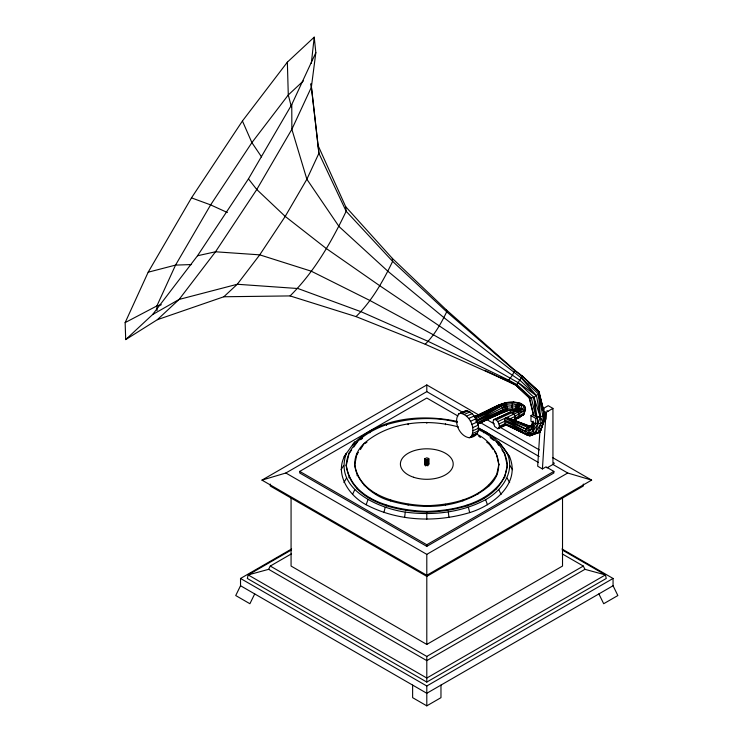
<?xml version="1.0" encoding="UTF-8"?>
<svg xmlns="http://www.w3.org/2000/svg" width="743" height="743" viewBox="0 0 743 743"><rect width="100%" height="100%" fill="white"/><g stroke="black" fill="none" stroke-linecap="round" stroke-linejoin="round"><path stroke-width="1.11" d="M440.971 685.092L440.971 697.668L426.798 705.85L412.625 697.668L412.625 685.092M311.085 83.848L318.097 145.544L345.69 206.693L392.323 258.378L446.524 310.045L514.788 370.19L522.171 375.902L538.647 391.357L544.387 412.718L544.322 420.603L539.975 432.129L529.898 435.797L527.892 435.417L505.249 424.513L504.506 419.953L505.249 418.383L506.67 417.724L508.398 418.133L530.214 426.25M545.984 419.228L546.012 412.411L543.17 410.777M533.474 422.377L533.084 431.367L535.359 432.825L537.886 433.104L540.997 423.334L538.499 393.994L539.26 392.35L538.647 391.357L522.227 376.395L514.843 370.748L446.701 311.8L392.629 261.36L346.164 211.272L318.905 153.299L311.001 83.848M539.966 430.327L537.681 466.214L542.418 468.944L546.012 466.864L553.869 471.396L553.869 473.003L426.798 546.365L299.726 473.003L299.726 471.396L426.798 398.034L457.929 416.006M542.418 468.944L546.012 412.411M470.821 437.042C476.458 429.12 469.845 414.659 460.335 413.275L458.672 413.962C453.035 421.875 459.648 436.336 469.158 437.72C485.755 436.197 477.508 412.105 465.88 410.758L458.672 413.962M311.317 63.331L314.224 37.15L287.355 62.161L242.432 120.988L191.48 197.87L148.173 272.207L125.14 322.611L125.706 339.597L157.349 319.694L179.119 299.438L215.507 251.784L256.772 189.511L291.86 129.291L311.354 87.275L315.84 52.66L314.224 37.15M404.601 517.546L405.26 512.113C377.574 507.998 333.366 488.606 346.433 453.286C333.152 472.028 348.309 495.535 366.15 504.729C397.756 521.363 435.816 522.803 469.678 512.605C492.73 505.667 520.862 483.934 509.642 456.899C502.305 444.639 492.256 433.596 478.529 428.609M522.171 375.902L539.26 392.35L544.387 414.483L543.272 422.265L539.975 432.129L529.898 435.797L527.846 434.859M533.26 422.377L531.663 429.11L525.645 431.544L504.506 419.953L526.016 429.092L532.582 424.699L527.326 427.151L526.016 429.092L525.645 431.544L526.341 433.856L527.892 435.417L535.359 432.825L540.997 423.334L543.272 422.265L544.322 420.603L539.975 432.129M515.048 420.547L515.048 416.433L513.887 414.102L510.72 411.836L494.652 419.34L493.491 420.018L493.064 421.773L494.652 426.463L497.819 428.73L498.98 428.052L499.407 426.296L498.98 423.937L504.516 421.355L525.645 431.544L504.803 423.659L526.341 433.856L533.084 431.367L531.663 429.11L531.477 426.668L532.62 421.504M478.548 429.714C492.943 435.946 506.169 448.493 507.358 464.914L507.358 465.712C502.296 502.101 457.242 511.128 426.798 512.224C396.353 511.128 351.3 502.101 346.238 465.712L346.238 464.914C347.789 443.552 368.287 431.163 386.518 424.634C409.393 417.938 434.163 416.21 457.363 422.312M346.238 465.712L348.727 454.772M475.808 433.717C496.305 442.884 507.961 468.434 489.265 485.736C462.536 508.658 423.324 510.515 390.734 500.977C365.797 494.541 340.526 466.13 364.33 443.227C389.806 421.374 427.095 418.476 458.515 426.946M354.913 463.836L357.123 453.276M424.838 458.914L426.798 457.781L428.692 458.617L428.692 464.347L426.798 465.183L424.903 464.347L424.838 458.914L426.798 460.047L428.757 458.914M424.838 464.05L425.414 463.251M496.473 475.696L498.925 464.05M504.608 477.758L507.358 464.914M405.26 512.113C432.51 515.707 461.124 512.763 485.625 499.677C501.692 490.807 515.531 471.991 507.153 453.286M383.908 512.605L385.199 507.311M541.08 430.151L542.344 424.987M535.369 422.748L533.084 431.367L538.099 423.51L540.217 416.888L536.557 395.843L521.465 378.038L443.98 317.66L387.995 271.353L339.059 226.578L306.868 179.239L291.86 129.291L291.767 104.54L315.84 52.66M512.976 413.749L512.308 413.154L516.682 411.111L519.088 414.334L519.032 417.733L514.481 419.971M515.921 410.925L514.23 411.288L517.453 409.087L518.085 406.932L519.729 405.576L521.837 405.139L523.843 405.724L525.199 407.183L525.542 409.124L523.796 414.436L514.555 419.823M474.22 416.674C488.699 411.854 508.231 394.412 523.843 405.724L522.849 409.152L516.682 411.111L520.964 408.158L521.837 405.139C505.649 396.14 488.922 412.439 474.461 417.575M520.964 408.158L524.14 410.833L514.555 416.451L514.908 418.383L524.484 412.774L524.14 410.833L525.199 407.183L521.307 403.709L523.425 406.421M527.855 434.822L529.898 435.797L535.359 432.825L538.099 423.51L537.328 417.993M527.326 427.151L505.249 418.383L526.016 429.092L531.477 426.668L533.13 421.105M366.15 504.729L367.971 499.677M531.477 426.668L533.121 422.34M525.542 409.124L523.796 414.436L517.982 418.337L521.41 415.978M484.891 370.33L516.209 385.478L522.227 376.395M352.516 494.476L354.745 489.73M291.609 548.975L240.528 578.463L240.528 585.735L235.726 595.542L249.899 603.725L254.71 593.917M562.275 549.996L605.424 574.906L606.269 578.463L426.798 682.074L247.326 578.463L248.171 574.906L268.65 569.324L270.276 566.055L291.349 553.897M343.953 482.532L346.433 478.148M125.706 339.597L152.575 314.586L197.508 255.759L248.45 178.877L291.767 104.54M498.488 405.975L499.082 404.981L506.067 402.734L507.803 410.768L492.135 416.962M476.681 420.807L502.472 407.74C507.358 405.502 512.986 405.297 518.085 406.932L517.332 408.826L511.992 407.851L507.506 408.316L502.556 412.476L477.749 423.984M341.028 469.715L343.6 465.712M457.242 421.448C422.238 413.851 378.066 417.287 352.516 444.955L354.337 443.59M343.953 456.899L354.745 441.695M351.662 449.942L348.978 453.676L348.978 452.877M353.677 447.137L357.03 442.456M357.123 454.14L358.432 452.311M360.401 449.571L364.33 443.227M354.662 464.05C359.194 496.63 399.539 504.711 426.798 505.695C452.366 504.878 482.513 498.618 496.473 474.833M346.238 464.914C351.3 501.302 396.353 510.33 426.798 511.425C455.357 510.515 489.024 503.522 504.608 476.95M477.61 423.826C490.38 419.767 502.064 407.257 516.366 410.071L517.332 408.826L515.698 406.337L518.168 403.152L519.877 402.901L523.843 405.724L518.168 403.152L519.729 405.576L518.995 408.139L514.23 411.288L518.995 408.139L517.453 409.087M528.254 382.561L538.647 391.357L544.387 414.483C541.823 417.594 536.697 417.733 533.595 415.3L528.979 397.161L516.153 384.985L504.748 379.134M303.358 80.941L288.284 94.965L251.896 142.619L210.631 204.892L175.543 265.102L156.884 305.93L157.042 310.518M157.349 319.694L223.838 296.763L237.277 284.263L259.734 254.849L285.21 216.408L306.868 179.239L318.905 153.299L318.097 145.544M223.838 296.763L290.076 295.918C314.205 272.068 331.601 241.726 346.164 211.272L345.69 206.693M290.076 295.918L356.027 316.602C371.779 301.036 383.128 281.235 392.629 261.36L392.323 258.378M356.027 316.602L425.21 344.232C434.46 335.093 441.128 323.465 446.701 311.8L446.524 310.045M425.21 344.232L507.952 381.15L512.401 375.326L514.788 370.19M503.15 411.483L502.472 407.74L506.642 404.294L512.178 403.728L519.729 405.576L515.698 406.337L516.366 410.071M360.689 439.707L362.519 438.333M365.212 443.432L366.977 442.104M506.93 424.411L498.98 428.052L504.85 423.751L499.407 426.296M513.608 414.538L522.849 409.152M522.264 415.383L523.796 414.436L519.431 416.275M475.539 421.151L506.262 403.012M510.72 411.836L493.491 420.018M552.43 457.484L591.632 480.117L426.798 575.286L261.963 480.117L426.798 384.948L479.059 415.123M261.963 480.117L285.86 473.003L426.798 391.635L462.917 412.486M291.321 549.996L248.171 574.906L426.798 678.043L605.424 574.906L584.936 569.324L426.798 660.62L268.65 569.324M197.508 255.759L215.507 251.784L259.734 254.849L311.252 271.186L369.847 300.46L433.327 334.759L518.475 382.831L533.966 397.394L537.858 422.758L535.712 423.993L530.976 421.262L530.976 415.625L533.79 414.009M542.269 409.105L548.213 405.678L552.941 408.409L552.941 464.459L567.726 473.003L591.632 480.117M530.976 415.625L535.712 418.365L538.517 416.739M544.136 413.498L552.941 408.409M547.006 467.895L552.941 464.459M299.726 471.396L426.798 544.758L553.869 471.396M285.86 473.003L426.798 554.362L567.726 473.003M291.07 497.624L291.07 566.055L426.798 644.422L562.525 566.055L562.525 497.624M270.276 566.055L426.798 656.422L583.311 566.055L584.936 569.324M240.528 578.463L426.798 686.003L613.059 578.463L613.059 585.735L617.86 595.542L603.688 603.725L598.886 593.917M613.059 585.735L426.798 693.275L240.528 585.735M152.575 314.586L179.119 299.438L237.277 284.263L297.999 288.535L361.2 311.781L428.247 341.409L508.927 380.24L517.054 384.688L531.421 398.248L535.749 416.544L533.966 397.394L538.499 393.994L521.465 378.038M477.61 423.538L503.122 409.746L507.506 408.316L502.472 407.74L500.15 404.991M125.14 322.611L156.884 305.93L161.333 304.751M531.821 434.896L534.914 433.318M474.452 417.501L499.082 404.981L474.266 416.739M474.703 419.423L501.386 405.994L506.642 404.294M476.904 422.841L503.122 409.746L476.765 421.086M507.766 409.969L477.684 423.919M498.98 428.052L506.308 424.615M511.008 412.681L515.27 410.684M494.652 419.34L496.24 419.916L512.308 412.411M496.24 419.916L497.819 421.606L513.887 414.102M515.048 416.433L509.512 419.015L515.865 421.522M512.781 420.046L515.475 418.792M497.819 428.73L506.856 424.504M460.335 413.275L465.88 410.758M462.295 413.424L467.849 410.907M464.421 414.399L469.975 411.882M466.576 416.126L472.13 413.61M468.601 418.495L474.155 415.978M470.365 421.337L475.919 418.82M471.749 424.467L477.294 421.95M472.65 427.662L478.204 425.154M473.022 430.717L478.566 428.2M472.817 433.41L478.371 430.894M472.074 435.565L477.619 433.058M469.158 437.72L476.374 434.525M475.409 416.377L479.606 414.483M481.705 413.535L491.151 409.282M495.34 407.396L497.438 406.449M495.247 415.253L500.448 412.932M475.52 417.325L501.386 405.994M478.585 422.795L481.705 421.448M483.795 420.547L490.046 417.863M501.33 404.759L506.067 402.734M507.608 410.489L501.497 412.467L507.608 410.489L515.577 410.545M531.421 398.248L516.209 385.478L529.592 398.164L533.966 397.394L540.217 416.888L543.272 422.265L542.854 415.959L538.499 393.994L544.387 414.483M502.472 407.74L507.097 406.235M506.67 417.724L529.248 426.259L531.236 425.693M518.075 412.449L524.14 410.833M148.173 272.207L175.543 265.102L191.573 264.554M535.359 432.825L526.341 433.856L531.663 429.11L526.016 429.092M509.809 410.266L514.202 409.82L513.348 410.21L512.531 409.486L511.862 405.752L512.856 402.344L513.719 401.954L514.528 402.678M540.997 423.334L538.099 423.51L537.858 422.758M472.752 435.054L474.712 435.203M191.48 197.87L210.631 204.892L227.395 212.535M529.248 426.259L508.398 418.133L519.013 422.507M521.131 423.38L526.443 425.572M505.249 424.513L522.71 432.5M500.559 377.193L502.658 378.159M509.382 426.073L522.719 432.389M504.803 423.659L527.892 435.417M543.282 408.529L544.322 409.124M546.969 410.656L548.009 411.26M486.098 419.182L494.141 423.826M500.169 427.309L539.372 449.942M479.978 422.34L539.177 456.518M478.009 427.606L538.266 462.397M561.987 548.975L613.059 578.463M562.247 553.897L583.311 566.055M518.475 382.831L536.557 395.843L520.091 380.397L379.654 285.656L326.279 248.506L285.21 216.408L256.772 189.511L248.45 178.877M499.259 443.59L501.07 444.955L509.642 456.899M490.166 437.646L493.816 440.395M478.687 436.132L480.442 437.46M486.619 442.104L489.265 444.091L493.194 449.571M516.209 385.478L529.592 398.164L533.595 415.3M498.572 445.261L496.565 441.658M501.924 449.942L504.608 453.676L507.358 465.712M494.504 451.4L496.473 454.14L496.473 453.276M428.497 463.483L428.757 464.05M498.85 441.695L501.07 444.955M261.564 156.931L251.896 142.619L242.432 120.988M509.995 465.712L512.568 469.715M485.625 431.748L486.841 433.717M507.153 478.148L509.642 482.532M497.819 421.606L498.98 423.937M498.85 489.73L501.07 494.476M485.625 499.677L487.445 504.729M553.869 462.694L554.213 463.651M291.451 107.141L288.284 94.965L287.355 62.161M468.396 507.311L469.678 512.605M496.714 455.218L498.925 464.914M538.647 391.357L539.177 394.756M448.326 512.113L448.995 517.546M507.896 380.583L507.952 381.15M583.311 484.055L583.311 486.024L426.798 576.392L270.276 486.024L270.276 484.055M535.712 418.365L535.712 423.993M504.608 452.877L504.608 453.676M496.565 488.17L496.565 488.968M489.265 443.227L489.265 444.091M489.265 484.873L489.265 485.736M483.758 432.027L483.758 432.825M483.758 497.801L483.758 498.609M477.805 493.501L477.805 494.364M467.078 505.194L467.078 505.992M462.861 500.113L462.861 500.977M447.648 509.837L447.648 510.645M445.466 423.826L445.466 424.69M445.466 504.274L445.466 505.138M428.692 458.617L428.692 464.347M428.497 458.347L428.497 464.616M428.182 459.713L428.182 464.849M427.773 459.889L427.773 465.898M427.299 460.01L427.299 465.146M426.798 384.948L426.798 391.635M426.798 422.405L426.798 423.269M426.798 460.047L426.798 465.183M426.798 505.695L426.798 506.559M426.798 511.425L426.798 512.224M426.798 513.747L426.798 519.236M426.798 544.758L426.798 546.365M426.798 554.362L426.798 644.422M426.798 656.422L426.798 682.074M426.798 686.003L426.798 705.85M426.287 460.01L426.287 465.146M425.813 459.889L425.813 465.898M425.414 459.713L425.414 465.712M425.098 458.347L425.098 465.48M424.903 458.617L424.903 464.347M408.13 423.826L408.13 424.69M408.13 504.274L408.13 505.138M405.947 509.837L405.947 510.645M390.734 500.113L390.734 500.977M386.518 424.634L386.518 425.433M386.518 505.194L386.518 505.992M375.791 493.501L375.791 494.364M369.828 432.027L369.828 432.825M369.828 497.801L369.828 498.609M364.33 484.873L364.33 485.736M357.123 474.833L357.123 475.696M357.03 488.17L357.03 488.968M348.978 476.95L348.978 477.758M413.591 477.257A26.404 15.25 0 0 0 453.202 464.05A26.404 15.25 0 0 0 413.591 450.852A26.404 15.25 0 0 0 413.591 477.257"/></g></svg>
